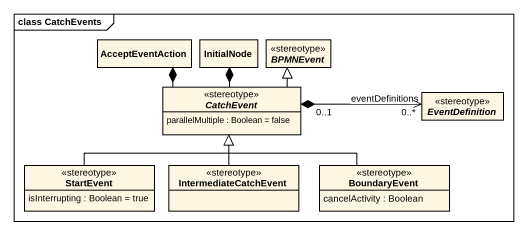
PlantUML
@startuml
mainframe class CatchEvents
hide circle
hide empty members
class AcceptEventAction
class InitialNode
abstract class BPMNEvent <<stereotype>>
abstract class CatchEvent <<stereotype>> {
  parallelMultiple : Boolean = false
}
abstract class EventDefinition <<stereotype>>
class StartEvent <<stereotype>> {
  isInterrupting : Boolean = true
}
class IntermediateCatchEvent <<stereotype>>
class BoundaryEvent <<stereotype>> {
  cancelActivity : Boolean
}
CatchEvent -up-* AcceptEventAction
CatchEvent -up-* InitialNode
CatchEvent -up-|> BPMNEvent
CatchEvent "0..1" *-right-> "eventDefinitions\n0..*" EventDefinition
StartEvent -right-|> CatchEvent
IntermediateCatchEvent -up-|> CatchEvent
BoundaryEvent -left-|> CatchEvent
@enduml
